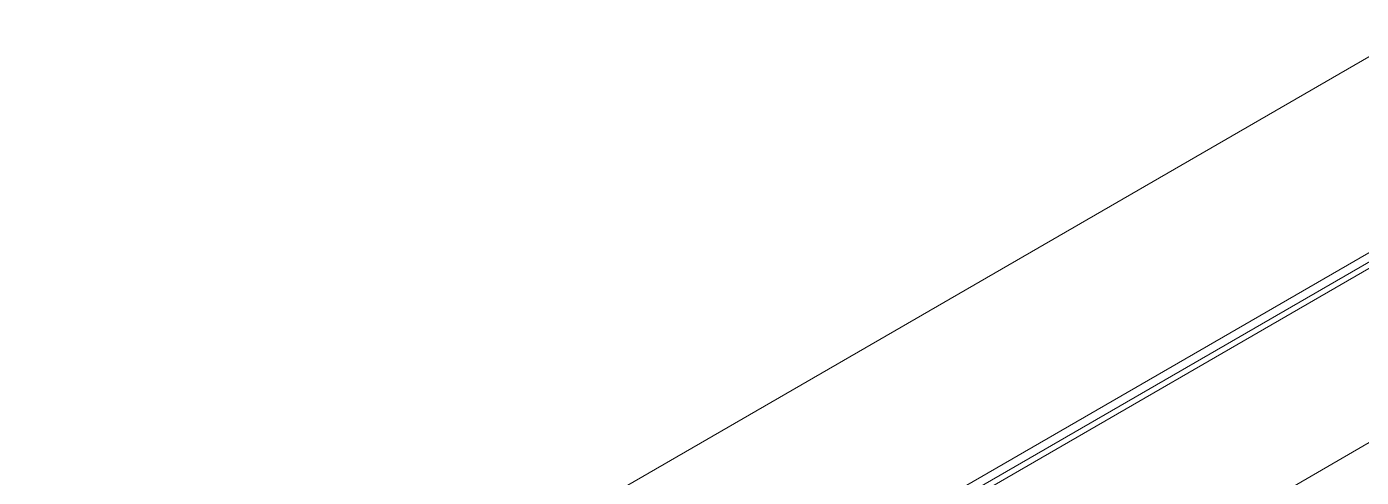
# Model space of a CAD drawing. Header units: millimetres. Extents: x -489 to 1607, y 116 to 1738.
# Drawn here: x 1201.34 to 1229.18, y 1276.33 to 1285.72 of the extents above; entities that cross this region are included whole.
import ezdxf

# ---------------------------------------------------------------- set-up
doc = ezdxf.new("R2010")
doc.units = ezdxf.units.MM

msp = doc.modelspace()

# ---------------------------------------------------------------- linework, layer by layer
at = {"color": 7, "linetype": 'Continuous', "lineweight": 15}
for p, q in [((1230.422, 1285.722), (1150.868, 1239.796)), ((1233.494, 1283.413), (1150.868, 1235.714)), ((1233.494, 1283.221), (1150.868, 1235.523))]:
    msp.add_line(p, q, dxfattribs=at)
at = {"color": 8, "linetype": 'Continuous', "lineweight": 15}
for p, q in [((1233.534, 1283.109), (1150.868, 1235.387)), ((1150.868, 1231.754), (1234.418, 1279.986))]:
    msp.add_line(p, q, dxfattribs=at)

doc.saveas('drawing.dxf')
